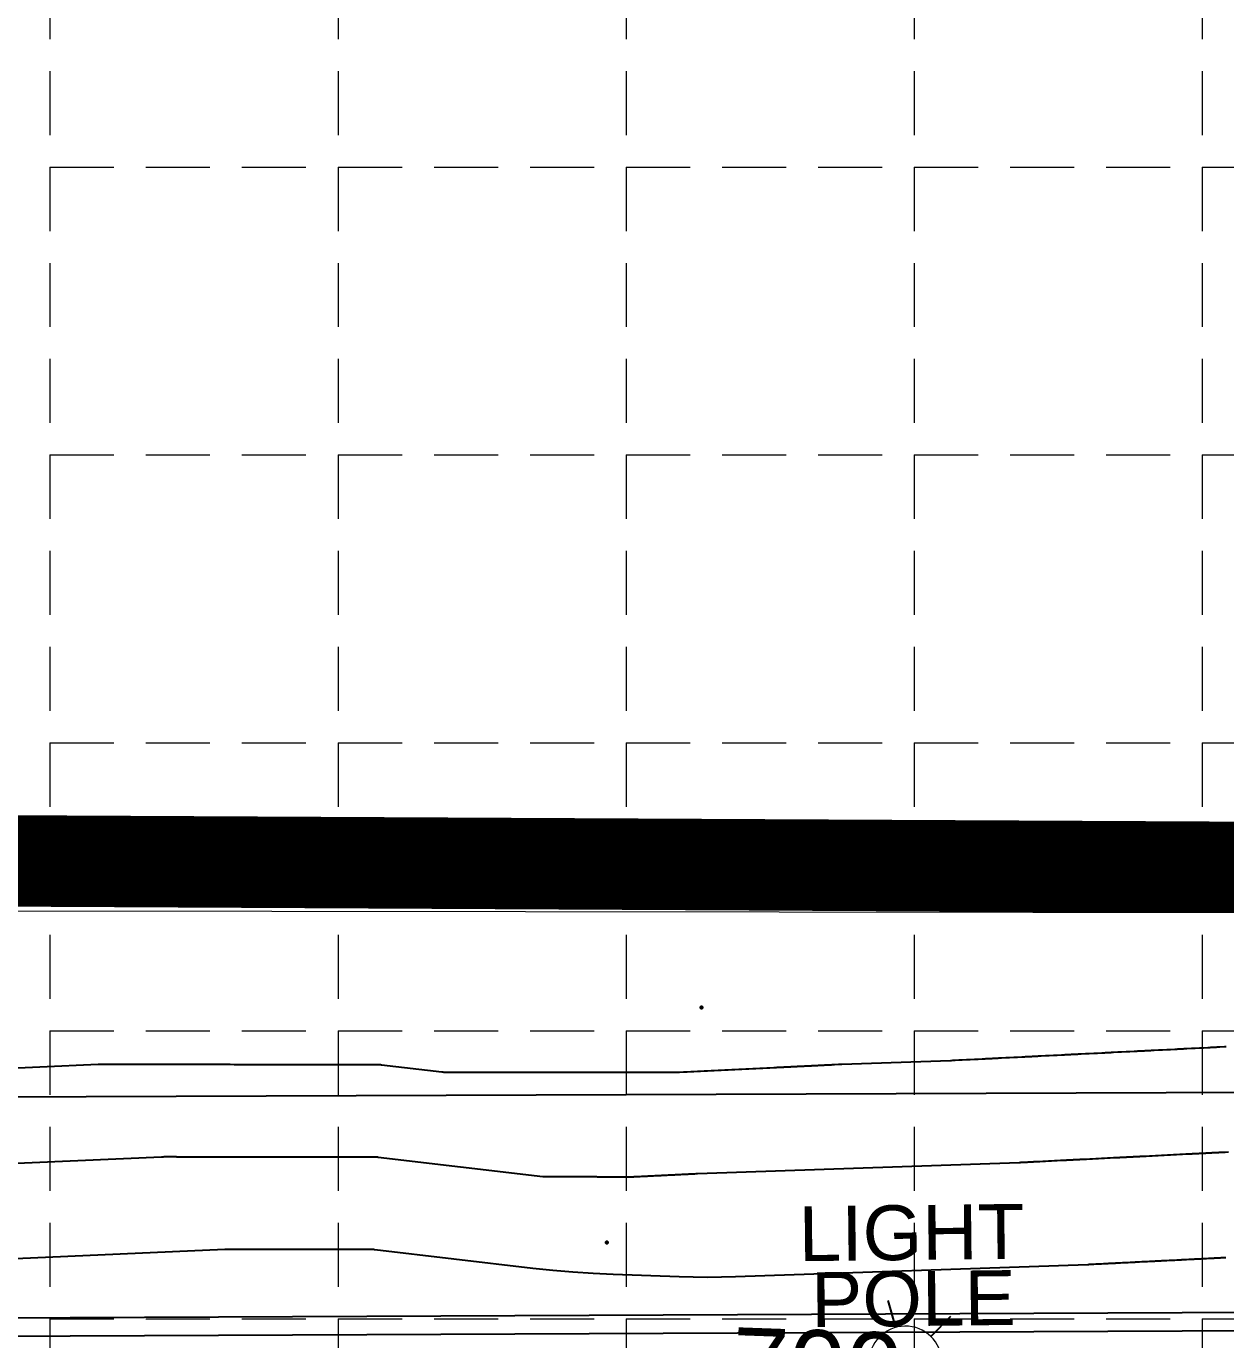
# Model space of a CAD drawing. Header units: feet. Extents: x 2331696 to 2332706, y 6924295 to 6924927.
# Drawn here: x 2332435.9 to 2332501.5, y 6924783 to 6924854.9 of the extents above; entities that cross this region are included whole.
import ezdxf
from ezdxf.enums import TextEntityAlignment as Align

# ---------------------------------------------------------------- set-up
doc = ezdxf.new("R2010")
doc.units = ezdxf.units.FT
doc.header["$MEASUREMENT"] = 0
doc.linetypes.add('DASHED', pattern=[0.75, 0.5, -0.25])
doc.linetypes.add('HIDDEN', pattern=[0.375, 0.25, -0.125])
for name, color, linetype in [('BNDY', 7, 'Continuous'), ('EC', 35, 'Continuous'), ('EX-LIGHT-POLE', 11, 'Continuous'), ('EX-LIGHT-RELOC-FRZ', 51, 'Continuous'), ('EX-SPOT-ELEV', 7, 'Continuous'), ('EX-SS', 90, 'Continuous'), ('EX-WL', 140, 'Continuous'), ('GRID', 254, 'HIDDEN'), ('Level 58', 7, 'Continuous'), ('TXT-FRZ', 4, 'Continuous')]:
    doc.layers.add(name, color=color, linetype=linetype)
doc.styles.get("Standard").update_dxf_attribs({"font": 'ARIAL.TTF'})

# ---------------------------------------------------------------- blocks, each defined once
blk = doc.blocks.new('SURFPT_657')
at = {"layer": 'Level 58', "color": 51, "linetype": 'Continuous', "lineweight": 53}
blk.add_point((0, 0), dxfattribs=at)
blk = doc.blocks.new('SURFPT_674')
at = {"layer": 'Level 58', "color": 51, "linetype": 'Continuous', "lineweight": 53}
blk.add_point((0, 0), dxfattribs=at)

msp = doc.modelspace()

# ---------------------------------------------------------------- linework, layer by layer
at = {"layer": 'BNDY', "linetype": 'Continuous', "lineweight": 0}
msp.add_lwpolyline([(2332685.186, 6924806.119), (2332407.681, 6924806.487), (2332041.18, 6924807.948)], dxfattribs=at)
at = {"layer": 'EC', "flags": 128}
for points, elevation in [([(2332433.44, 6924797.793), (2332439.84, 6924798.077), (2332439.906, 6924798.079), (2332439.971, 6924798.081), (2332440.036, 6924798.082), (2332440.102, 6924798.082), (2332440.315, 6924798.082), (2332440.361, 6924798.082), (2332440.407, 6924798.082), (2332440.453, 6924798.082), (2332440.499, 6924798.082), (2332440.74, 6924798.081), (2332440.791, 6924798.081), (2332440.843, 6924798.081), (2332440.895, 6924798.081), (2332440.946, 6924798.081), (2332441.179, 6924798.081), (2332441.229, 6924798.081), (2332441.279, 6924798.081), (2332441.329, 6924798.081), (2332441.379, 6924798.081), (2332441.614, 6924798.08), (2332441.664, 6924798.08), (2332441.715, 6924798.08), (2332441.765, 6924798.08), (2332441.816, 6924798.08), (2332442.05, 6924798.08), (2332442.101, 6924798.08), (2332442.151, 6924798.08), (2332442.201, 6924798.08), (2332442.251, 6924798.08), (2332442.486, 6924798.08), (2332442.536, 6924798.079), (2332442.587, 6924798.079), (2332442.637, 6924798.079), (2332442.687, 6924798.079), (2332442.922, 6924798.079), (2332442.972, 6924798.079), (2332443.023, 6924798.079), (2332443.073, 6924798.079), (2332443.123, 6924798.079), (2332443.358, 6924798.079), (2332443.408, 6924798.079), (2332443.459, 6924798.078), (2332443.509, 6924798.078), (2332443.559, 6924798.078), (2332443.794, 6924798.078), (2332443.844, 6924798.078), (2332443.895, 6924798.078), (2332443.945, 6924798.078), (2332443.995, 6924798.078), (2332444.23, 6924798.078), (2332444.28, 6924798.078), (2332444.331, 6924798.077), (2332444.381, 6924798.077), (2332444.431, 6924798.077), (2332444.666, 6924798.077), (2332444.716, 6924798.077), (2332444.767, 6924798.077), (2332444.817, 6924798.077), (2332444.867, 6924798.077), (2332445.102, 6924798.077), (2332445.152, 6924798.077), (2332445.203, 6924798.077), (2332445.253, 6924798.076), (2332445.303, 6924798.076), (2332445.538, 6924798.076), (2332445.588, 6924798.076), (2332445.639, 6924798.076), (2332445.689, 6924798.076), (2332445.739, 6924798.076), (2332445.974, 6924798.076), (2332446.024, 6924798.076), (2332446.075, 6924798.076), (2332446.125, 6924798.076), (2332446.175, 6924798.075), (2332446.41, 6924798.075), (2332446.46, 6924798.075), (2332446.511, 6924798.075), (2332446.561, 6924798.075), (2332446.611, 6924798.075), (2332446.846, 6924798.075), (2332446.896, 6924798.075), (2332446.947, 6924798.075), (2332446.997, 6924798.075), (2332447.047, 6924798.075), (2332447.282, 6924798.074), (2332447.332, 6924798.074), (2332447.383, 6924798.074), (2332447.433, 6924798.074), (2332447.483, 6924798.074), (2332447.718, 6924798.074), (2332447.768, 6924798.074), (2332447.819, 6924798.074), (2332447.869, 6924798.074), (2332447.919, 6924798.074), (2332448.154, 6924798.073), (2332448.204, 6924798.073), (2332448.255, 6924798.073), (2332448.305, 6924798.073), (2332448.355, 6924798.073), (2332448.59, 6924798.073), (2332448.64, 6924798.073), (2332448.691, 6924798.073), (2332448.741, 6924798.073), (2332448.791, 6924798.073), (2332449.026, 6924798.072), (2332449.076, 6924798.072), (2332449.127, 6924798.072), (2332449.177, 6924798.072), (2332449.227, 6924798.072), (2332449.462, 6924798.072), (2332449.512, 6924798.072), (2332449.563, 6924798.072), (2332449.613, 6924798.072), (2332449.663, 6924798.072), (2332449.898, 6924798.071), (2332449.948, 6924798.071), (2332449.999, 6924798.071), (2332450.049, 6924798.071), (2332450.099, 6924798.071), (2332450.334, 6924798.071), (2332450.384, 6924798.071), (2332450.435, 6924798.071), (2332450.485, 6924798.071), (2332450.535, 6924798.071), (2332450.77, 6924798.07), (2332450.821, 6924798.07), (2332450.871, 6924798.07), (2332450.921, 6924798.07), (2332450.971, 6924798.07), (2332451.206, 6924798.07), (2332451.257, 6924798.07), (2332451.307, 6924798.07), (2332451.357, 6924798.07), (2332451.407, 6924798.07), (2332451.642, 6924798.069), (2332451.693, 6924798.069), (2332451.743, 6924798.069), (2332451.793, 6924798.069), (2332451.844, 6924798.069), (2332452.078, 6924798.069), (2332452.129, 6924798.069), (2332452.179, 6924798.069), (2332452.229, 6924798.069), (2332452.28, 6924798.069), (2332452.514, 6924798.069), (2332452.565, 6924798.068), (2332452.615, 6924798.068), (2332452.665, 6924798.068), (2332452.716, 6924798.068), (2332452.95, 6924798.068), (2332453.001, 6924798.068), (2332453.051, 6924798.068), (2332453.101, 6924798.068), (2332453.152, 6924798.068), (2332453.386, 6924798.068), (2332453.437, 6924798.067), (2332453.487, 6924798.067), (2332453.537, 6924798.067), (2332453.588, 6924798.067), (2332453.823, 6924798.067), (2332453.873, 6924798.067), (2332453.923, 6924798.067), (2332453.974, 6924798.067), (2332454.024, 6924798.067), (2332454.259, 6924798.067), (2332454.309, 6924798.067), (2332454.359, 6924798.066), (2332454.41, 6924798.066), (2332454.46, 6924798.066), (2332454.695, 6924798.066), (2332454.745, 6924798.066), (2332454.795, 6924798.066), (2332454.846, 6924798.066), (2332454.896, 6924798.066), (2332455.131, 6924798.066), (2332455.181, 6924798.065), (2332455.231, 6924798.063), (2332455.281, 6924798.059), (2332455.331, 6924798.054), (2332458.63, 6924797.664), (2332458.684, 6924797.658), (2332458.738, 6924797.654), (2332458.793, 6924797.652), (2332458.847, 6924797.651), (2332459.024, 6924797.651), (2332459.062, 6924797.651), (2332459.1, 6924797.651), (2332459.138, 6924797.651), (2332459.176, 6924797.651), (2332459.376, 6924797.651), (2332459.419, 6924797.651), (2332459.461, 6924797.651), (2332459.504, 6924797.65), (2332459.547, 6924797.65), (2332459.74, 6924797.65), (2332459.782, 6924797.65), (2332459.823, 6924797.65), (2332459.864, 6924797.65), (2332459.906, 6924797.65), (2332460.101, 6924797.65), (2332460.143, 6924797.65), (2332460.185, 6924797.65), (2332460.226, 6924797.65), (2332460.268, 6924797.65), (2332460.463, 6924797.649), (2332460.505, 6924797.649), (2332460.546, 6924797.649), (2332460.588, 6924797.649), (2332460.63, 6924797.649), (2332460.824, 6924797.649), (2332460.866, 6924797.649), (2332460.908, 6924797.649), (2332460.95, 6924797.649), (2332460.991, 6924797.649), (2332461.186, 6924797.649), (2332461.228, 6924797.649), (2332461.27, 6924797.649), (2332461.311, 6924797.649), (2332461.353, 6924797.648), (2332461.548, 6924797.648), (2332461.589, 6924797.648), (2332461.631, 6924797.648), (2332461.673, 6924797.648), (2332461.715, 6924797.648), (2332461.909, 6924797.648), (2332461.951, 6924797.648), (2332461.993, 6924797.648), (2332462.035, 6924797.648), (2332462.076, 6924797.648), (2332462.271, 6924797.647), (2332462.313, 6924797.647), (2332462.355, 6924797.647), (2332462.396, 6924797.647), (2332462.438, 6924797.647), (2332462.633, 6924797.647), (2332462.674, 6924797.647), (2332462.716, 6924797.647), (2332462.758, 6924797.647), (2332462.8, 6924797.647), (2332462.994, 6924797.647), (2332463.036, 6924797.647), (2332463.078, 6924797.647), (2332463.12, 6924797.647), (2332463.161, 6924797.647), (2332463.356, 6924797.646), (2332463.398, 6924797.646), (2332463.44, 6924797.646), (2332463.481, 6924797.646), (2332463.523, 6924797.646), (2332463.718, 6924797.646), (2332463.76, 6924797.646), (2332463.801, 6924797.646), (2332463.843, 6924797.646), (2332463.885, 6924797.646), (2332464.079, 6924797.646), (2332464.121, 6924797.646), (2332464.163, 6924797.645), (2332464.205, 6924797.645), (2332464.246, 6924797.645), (2332464.441, 6924797.645), (2332464.483, 6924797.645), (2332464.525, 6924797.645), (2332464.566, 6924797.645), (2332464.608, 6924797.645), (2332464.803, 6924797.645), (2332464.845, 6924797.645), (2332464.886, 6924797.645), (2332464.928, 6924797.645), (2332464.97, 6924797.645), (2332465.165, 6924797.644), (2332465.206, 6924797.644), (2332465.248, 6924797.644), (2332465.29, 6924797.644), (2332465.332, 6924797.644), (2332465.526, 6924797.644), (2332465.568, 6924797.644), (2332465.61, 6924797.644), (2332465.652, 6924797.644), (2332465.693, 6924797.644), (2332465.888, 6924797.644), (2332465.93, 6924797.644), (2332465.972, 6924797.644), (2332466.013, 6924797.643), (2332466.055, 6924797.643), (2332466.25, 6924797.643), (2332466.292, 6924797.643), (2332466.333, 6924797.643), (2332466.375, 6924797.643), (2332466.417, 6924797.643), (2332466.612, 6924797.643), (2332466.653, 6924797.643), (2332466.695, 6924797.643), (2332466.737, 6924797.643), (2332466.778, 6924797.643), (2332466.973, 6924797.642), (2332467.015, 6924797.642), (2332467.057, 6924797.642), (2332467.099, 6924797.642), (2332467.14, 6924797.642), (2332467.335, 6924797.642), (2332467.377, 6924797.642), (2332467.419, 6924797.642), (2332467.46, 6924797.642), (2332467.502, 6924797.642), (2332467.697, 6924797.642), (2332467.739, 6924797.642), (2332467.78, 6924797.642), (2332467.822, 6924797.642), (2332467.864, 6924797.642), (2332468.059, 6924797.641), (2332468.1, 6924797.641), (2332468.142, 6924797.641), (2332468.184, 6924797.641), (2332468.226, 6924797.641), (2332468.42, 6924797.641), (2332468.462, 6924797.641), (2332468.504, 6924797.641), (2332468.546, 6924797.641), (2332468.587, 6924797.641), (2332468.782, 6924797.641), (2332468.824, 6924797.64), (2332468.866, 6924797.64), (2332468.907, 6924797.64), (2332468.949, 6924797.64), (2332469.144, 6924797.64), (2332469.186, 6924797.64), (2332469.227, 6924797.64), (2332469.269, 6924797.64), (2332469.311, 6924797.64), (2332469.506, 6924797.64), (2332469.547, 6924797.64), (2332469.589, 6924797.64), (2332469.631, 6924797.64), (2332469.673, 6924797.64), (2332469.868, 6924797.639), (2332469.909, 6924797.639), (2332469.951, 6924797.639), (2332469.993, 6924797.639), (2332470.035, 6924797.639), (2332470.229, 6924797.639), (2332470.271, 6924797.639), (2332470.313, 6924797.639), (2332470.355, 6924797.639), (2332470.396, 6924797.639), (2332470.591, 6924797.639), (2332470.633, 6924797.639), (2332470.675, 6924797.639), (2332470.716, 6924797.638), (2332470.758, 6924797.638), (2332470.953, 6924797.638), (2332470.995, 6924797.638), (2332471.036, 6924797.638), (2332471.078, 6924797.638), (2332471.12, 6924797.638), (2332471.344, 6924797.638), (2332471.371, 6924797.638), (2332471.398, 6924797.638), (2332471.426, 6924797.639), (2332471.453, 6924797.64), (2332471.542, 6924797.645), (2332471.561, 6924797.646), (2332471.58, 6924797.647), (2332471.599, 6924797.648), (2332471.618, 6924797.649), (2332471.85, 6924797.66), (2332471.899, 6924797.662), (2332471.949, 6924797.665), (2332471.999, 6924797.667), (2332472.048, 6924797.67), (2332472.238, 6924797.679), (2332472.279, 6924797.681), (2332472.32, 6924797.683), (2332472.36, 6924797.685), (2332472.401, 6924797.687), (2332472.605, 6924797.697), (2332472.648, 6924797.699), (2332472.692, 6924797.701), (2332472.735, 6924797.703), (2332472.779, 6924797.706), (2332472.979, 6924797.715), (2332473.022, 6924797.718), (2332473.065, 6924797.72), (2332473.108, 6924797.722), (2332473.151, 6924797.724), (2332473.353, 6924797.734), (2332473.396, 6924797.736), (2332473.439, 6924797.738), (2332473.483, 6924797.74), (2332473.526, 6924797.742), (2332473.729, 6924797.752), (2332473.772, 6924797.754), (2332473.815, 6924797.756), (2332473.859, 6924797.759), (2332473.902, 6924797.761), (2332474.105, 6924797.771), (2332474.149, 6924797.773), (2332474.192, 6924797.775), (2332474.236, 6924797.777), (2332474.28, 6924797.779), (2332474.483, 6924797.789), (2332474.527, 6924797.791), (2332474.571, 6924797.794), (2332474.615, 6924797.796), (2332474.658, 6924797.798), (2332474.863, 6924797.808), (2332474.907, 6924797.81), (2332474.951, 6924797.812), (2332474.994, 6924797.814), (2332475.038, 6924797.817), (2332475.244, 6924797.827), (2332475.288, 6924797.829), (2332475.332, 6924797.831), (2332475.376, 6924797.833), (2332475.42, 6924797.835), (2332475.626, 6924797.845), (2332475.67, 6924797.848), (2332475.714, 6924797.85), (2332475.758, 6924797.852), (2332475.802, 6924797.854), (2332476.009, 6924797.864), (2332476.053, 6924797.866), (2332476.098, 6924797.869), (2332476.142, 6924797.871), (2332476.186, 6924797.873), (2332476.394, 6924797.883), (2332476.438, 6924797.885), (2332476.483, 6924797.888), (2332476.527, 6924797.89), (2332476.572, 6924797.892), (2332476.78, 6924797.902), (2332476.825, 6924797.904), (2332476.869, 6924797.907), (2332476.914, 6924797.909), (2332476.958, 6924797.911), (2332477.167, 6924797.921), (2332477.212, 6924797.923), (2332477.257, 6924797.926), (2332477.302, 6924797.928), (2332477.347, 6924797.93), (2332477.556, 6924797.94), (2332477.601, 6924797.942), (2332477.646, 6924797.945), (2332477.691, 6924797.947), (2332477.736, 6924797.949), (2332477.946, 6924797.959), (2332477.991, 6924797.962), (2332478.037, 6924797.964), (2332478.082, 6924797.966), (2332478.127, 6924797.968), (2332478.338, 6924797.979), (2332478.383, 6924797.981), (2332478.428, 6924797.983), (2332478.474, 6924797.985), (2332478.519, 6924797.988), (2332478.731, 6924797.998), (2332478.776, 6924798), (2332478.822, 6924798.002), (2332478.867, 6924798.005), (2332478.912, 6924798.007), (2332479.125, 6924798.017), (2332479.171, 6924798.02), (2332479.216, 6924798.022), (2332479.262, 6924798.024), (2332479.307, 6924798.026), (2332479.521, 6924798.037), (2332479.567, 6924798.039), (2332479.612, 6924798.041), (2332479.658, 6924798.044), (2332479.704, 6924798.046), (2332479.918, 6924798.056), (2332479.964, 6924798.059), (2332480.01, 6924798.061), (2332480.056, 6924798.063), (2332480.102, 6924798.065), (2332480.316, 6924798.076), (2332480.363, 6924798.078), (2332480.409, 6924798.08), (2332480.455, 6924798.082), (2332480.501, 6924798.084), (2332486.435, 6924798.29), (2332486.499, 6924798.292), (2332486.563, 6924798.295), (2332486.627, 6924798.298), (2332486.691, 6924798.301), (2332486.901, 6924798.312), (2332486.946, 6924798.314), (2332486.991, 6924798.316), (2332487.035, 6924798.318), (2332487.08, 6924798.321), (2332487.317, 6924798.333), (2332487.368, 6924798.335), (2332487.419, 6924798.338), (2332487.469, 6924798.34), (2332487.52, 6924798.343), (2332487.749, 6924798.354), (2332487.798, 6924798.357), (2332487.848, 6924798.359), (2332487.897, 6924798.362), (2332487.946, 6924798.364), (2332488.178, 6924798.376), (2332488.227, 6924798.378), (2332488.277, 6924798.381), (2332488.327, 6924798.384), (2332488.377, 6924798.386), (2332488.608, 6924798.398), (2332488.658, 6924798.4), (2332488.707, 6924798.403), (2332488.757, 6924798.405), (2332488.807, 6924798.408), (2332489.039, 6924798.419), (2332489.089, 6924798.422), (2332489.139, 6924798.424), (2332489.188, 6924798.427), (2332489.238, 6924798.429), (2332489.471, 6924798.441), (2332489.521, 6924798.444), (2332489.57, 6924798.446), (2332489.62, 6924798.449), (2332489.67, 6924798.451), (2332489.903, 6924798.463), (2332489.953, 6924798.466), (2332490.003, 6924798.468), (2332490.053, 6924798.471), (2332490.103, 6924798.473), (2332490.336, 6924798.485), (2332490.386, 6924798.487), (2332490.436, 6924798.49), (2332490.486, 6924798.492), (2332490.536, 6924798.495), (2332490.77, 6924798.507), (2332490.82, 6924798.509), (2332490.871, 6924798.512), (2332490.921, 6924798.514), (2332490.971, 6924798.517), (2332491.205, 6924798.529), (2332491.255, 6924798.531), (2332491.305, 6924798.534), (2332491.356, 6924798.536), (2332491.406, 6924798.539), (2332491.641, 6924798.551), (2332491.691, 6924798.553), (2332491.741, 6924798.556), (2332491.791, 6924798.558), (2332491.842, 6924798.561), (2332492.077, 6924798.573), (2332492.127, 6924798.575), (2332492.178, 6924798.578), (2332492.228, 6924798.58), (2332492.278, 6924798.583), (2332492.514, 6924798.595), (2332492.564, 6924798.597), (2332492.615, 6924798.6), (2332492.665, 6924798.602), (2332492.716, 6924798.605), (2332492.952, 6924798.617), (2332493.002, 6924798.619), (2332493.053, 6924798.622), (2332493.103, 6924798.624), (2332493.154, 6924798.627), (2332493.39, 6924798.639), (2332493.441, 6924798.641), (2332493.492, 6924798.644), (2332493.542, 6924798.647), (2332493.593, 6924798.649), (2332493.83, 6924798.661), (2332493.88, 6924798.664), (2332493.931, 6924798.666), (2332493.982, 6924798.669), (2332494.033, 6924798.671), (2332494.27, 6924798.683), (2332494.321, 6924798.686), (2332494.371, 6924798.688), (2332494.422, 6924798.691), (2332494.473, 6924798.694), (2332494.711, 6924798.706), (2332494.762, 6924798.708), (2332494.812, 6924798.711), (2332494.863, 6924798.713), (2332494.914, 6924798.716), (2332495.152, 6924798.728), (2332495.203, 6924798.73), (2332495.254, 6924798.733), (2332495.305, 6924798.736), (2332495.356, 6924798.738), (2332495.595, 6924798.75), (2332495.646, 6924798.753), (2332495.697, 6924798.755), (2332495.748, 6924798.758), (2332495.799, 6924798.76), (2332496.038, 6924798.772), (2332496.089, 6924798.775), (2332496.14, 6924798.778), (2332496.192, 6924798.78), (2332496.243, 6924798.783), (2332496.482, 6924798.795), (2332496.533, 6924798.797), (2332496.585, 6924798.8), (2332496.636, 6924798.803), (2332496.687, 6924798.805), (2332496.927, 6924798.817), (2332496.978, 6924798.82), (2332497.03, 6924798.822), (2332497.081, 6924798.825), (2332497.132, 6924798.828), (2332497.373, 6924798.84), (2332497.424, 6924798.842), (2332497.476, 6924798.845), (2332497.527, 6924798.848), (2332497.578, 6924798.85), (2332497.819, 6924798.862), (2332497.871, 6924798.865), (2332497.922, 6924798.868), (2332497.974, 6924798.87), (2332498.025, 6924798.873), (2332498.266, 6924798.885), (2332498.318, 6924798.887), (2332498.37, 6924798.89), (2332498.421, 6924798.893), (2332498.473, 6924798.895), (2332498.714, 6924798.907), (2332498.766, 6924798.91), (2332498.818, 6924798.913), (2332498.869, 6924798.915), (2332498.921, 6924798.918), (2332499.163, 6924798.93), (2332499.215, 6924798.933), (2332499.267, 6924798.935), (2332499.319, 6924798.938), (2332499.37, 6924798.941), (2332499.613, 6924798.953), (2332499.665, 6924798.955), (2332499.717, 6924798.958), (2332499.769, 6924798.961), (2332499.82, 6924798.963), (2332500.063, 6924798.976), (2332500.115, 6924798.978), (2332500.167, 6924798.981), (2332500.219, 6924798.983), (2332500.271, 6924798.986), (2332500.514, 6924798.998), (2332500.567, 6924799.001), (2332500.619, 6924799.004), (2332500.671, 6924799.006), (2332500.723, 6924799.009), (2332500.966, 6924799.021), (2332501.019, 6924799.024), (2332501.071, 6924799.026), (2332501.123, 6924799.029), (2332501.175, 6924799.032), (2332501.419, 6924799.044), (2332501.472, 6924799.047), (2332501.524, 6924799.049)], 703), ([(2332426.216, 6924792.265), (2332443.298, 6924793.021), (2332443.348, 6924793.023), (2332443.398, 6924793.024), (2332443.448, 6924793.025), (2332443.498, 6924793.025), (2332443.661, 6924793.025), (2332443.696, 6924793.025), (2332443.731, 6924793.025), (2332443.766, 6924793.025), (2332443.801, 6924793.025), (2332443.985, 6924793.025), (2332444.025, 6924793.025), (2332444.064, 6924793.025), (2332444.104, 6924793.025), (2332444.143, 6924793.024), (2332444.321, 6924793.024), (2332444.36, 6924793.024), (2332444.398, 6924793.024), (2332444.436, 6924793.024), (2332444.474, 6924793.024), (2332444.654, 6924793.024), (2332444.693, 6924793.024), (2332444.731, 6924793.024), (2332444.77, 6924793.024), (2332444.808, 6924793.024), (2332444.988, 6924793.024), (2332445.026, 6924793.024), (2332445.065, 6924793.023), (2332445.103, 6924793.023), (2332445.142, 6924793.023), (2332445.321, 6924793.023), (2332445.36, 6924793.023), (2332445.398, 6924793.023), (2332445.437, 6924793.023), (2332445.475, 6924793.023), (2332445.655, 6924793.023), (2332445.693, 6924793.023), (2332445.731, 6924793.023), (2332445.77, 6924793.023), (2332445.808, 6924793.023), (2332445.988, 6924793.022), (2332446.026, 6924793.022), (2332446.065, 6924793.022), (2332446.103, 6924793.022), (2332446.142, 6924793.022), (2332446.321, 6924793.022), (2332446.36, 6924793.022), (2332446.398, 6924793.022), (2332446.437, 6924793.022), (2332446.475, 6924793.022), (2332446.655, 6924793.022), (2332446.693, 6924793.022), (2332446.732, 6924793.022), (2332446.77, 6924793.022), (2332446.809, 6924793.022), (2332446.988, 6924793.021), (2332447.027, 6924793.021), (2332447.065, 6924793.021), (2332447.104, 6924793.021), (2332447.142, 6924793.021), (2332447.322, 6924793.021), (2332447.36, 6924793.021), (2332447.399, 6924793.021), (2332447.437, 6924793.021), (2332447.476, 6924793.021), (2332447.655, 6924793.021), (2332447.694, 6924793.021), (2332447.732, 6924793.021), (2332447.771, 6924793.021), (2332447.809, 6924793.02), (2332447.989, 6924793.02), (2332448.027, 6924793.02), (2332448.066, 6924793.02), (2332448.104, 6924793.02), (2332448.142, 6924793.02), (2332448.322, 6924793.02), (2332448.36, 6924793.02), (2332448.399, 6924793.02), (2332448.437, 6924793.02), (2332448.476, 6924793.02), (2332448.655, 6924793.02), (2332448.694, 6924793.02), (2332448.732, 6924793.019), (2332448.771, 6924793.019), (2332448.809, 6924793.019), (2332448.989, 6924793.019), (2332449.027, 6924793.019), (2332449.066, 6924793.019), (2332449.104, 6924793.019), (2332449.143, 6924793.019), (2332449.322, 6924793.019), (2332449.361, 6924793.019), (2332449.399, 6924793.019), (2332449.438, 6924793.019), (2332449.476, 6924793.019), (2332449.656, 6924793.018), (2332449.694, 6924793.018), (2332449.733, 6924793.018), (2332449.771, 6924793.018), (2332449.81, 6924793.018), (2332449.989, 6924793.018), (2332450.028, 6924793.018), (2332450.066, 6924793.018), (2332450.105, 6924793.018), (2332450.143, 6924793.018), (2332450.323, 6924793.018), (2332450.361, 6924793.018), (2332450.4, 6924793.018), (2332450.438, 6924793.018), (2332450.477, 6924793.018), (2332450.656, 6924793.017), (2332450.695, 6924793.017), (2332450.733, 6924793.017), (2332450.772, 6924793.017), (2332450.81, 6924793.017), (2332450.99, 6924793.017), (2332451.028, 6924793.017), (2332451.067, 6924793.017), (2332451.105, 6924793.017), (2332451.144, 6924793.017), (2332451.323, 6924793.017), (2332451.362, 6924793.017), (2332451.4, 6924793.017), (2332451.439, 6924793.016), (2332451.477, 6924793.016), (2332451.657, 6924793.016), (2332451.695, 6924793.016), (2332451.734, 6924793.016), (2332451.772, 6924793.016), (2332451.811, 6924793.016), (2332451.99, 6924793.016), (2332452.029, 6924793.016), (2332452.067, 6924793.016), (2332452.106, 6924793.016), (2332452.144, 6924793.016), (2332452.324, 6924793.016), (2332452.362, 6924793.015), (2332452.401, 6924793.015), (2332452.439, 6924793.015), (2332452.478, 6924793.015), (2332452.657, 6924793.015), (2332452.696, 6924793.015), (2332452.734, 6924793.015), (2332452.773, 6924793.015), (2332452.811, 6924793.015), (2332452.991, 6924793.015), (2332453.029, 6924793.015), (2332453.068, 6924793.015), (2332453.106, 6924793.015), (2332453.144, 6924793.015), (2332453.324, 6924793.014), (2332453.363, 6924793.014), (2332453.401, 6924793.014), (2332453.439, 6924793.014), (2332453.478, 6924793.014), (2332453.658, 6924793.014), (2332453.696, 6924793.014), (2332453.735, 6924793.014), (2332453.773, 6924793.014), (2332453.811, 6924793.014), (2332453.991, 6924793.014), (2332454.03, 6924793.014), (2332454.068, 6924793.014), (2332454.106, 6924793.014), (2332454.145, 6924793.014), (2332454.325, 6924793.013), (2332454.363, 6924793.013), (2332454.402, 6924793.013), (2332454.44, 6924793.013), (2332454.478, 6924793.013), (2332454.658, 6924793.013), (2332454.697, 6924793.013), (2332454.735, 6924793.013), (2332454.773, 6924793.013), (2332454.812, 6924793.013), (2332454.992, 6924793.013), (2332455.03, 6924793.012), (2332455.068, 6924793.01), (2332455.107, 6924793.007), (2332455.145, 6924793.003), (2332464.16, 6924791.939), (2332464.181, 6924791.936), (2332464.202, 6924791.935), (2332464.223, 6924791.934), (2332464.244, 6924791.934), (2332464.312, 6924791.933), (2332464.327, 6924791.933), (2332464.342, 6924791.933), (2332464.356, 6924791.933), (2332464.371, 6924791.933), (2332464.448, 6924791.933), (2332464.465, 6924791.933), (2332464.481, 6924791.933), (2332464.498, 6924791.933), (2332464.515, 6924791.933), (2332464.589, 6924791.933), (2332464.605, 6924791.933), (2332464.621, 6924791.933), (2332464.637, 6924791.933), (2332464.653, 6924791.933), (2332464.729, 6924791.933), (2332464.745, 6924791.933), (2332464.761, 6924791.933), (2332464.777, 6924791.933), (2332464.793, 6924791.933), (2332464.868, 6924791.933), (2332464.885, 6924791.933), (2332464.901, 6924791.933), (2332464.917, 6924791.933), (2332464.933, 6924791.933), (2332465.008, 6924791.933), (2332465.024, 6924791.933), (2332465.04, 6924791.933), (2332465.057, 6924791.933), (2332465.073, 6924791.933), (2332465.148, 6924791.933), (2332465.164, 6924791.933), (2332465.18, 6924791.933), (2332465.196, 6924791.933), (2332465.212, 6924791.933), (2332465.288, 6924791.932), (2332465.304, 6924791.932), (2332465.32, 6924791.932), (2332465.336, 6924791.932), (2332465.352, 6924791.932), (2332465.427, 6924791.932), (2332465.443, 6924791.932), (2332465.46, 6924791.932), (2332465.476, 6924791.932), (2332465.492, 6924791.932), (2332465.567, 6924791.932), (2332465.583, 6924791.932), (2332465.599, 6924791.932), (2332465.615, 6924791.932), (2332465.632, 6924791.932), (2332465.707, 6924791.932), (2332465.723, 6924791.932), (2332465.739, 6924791.932), (2332465.755, 6924791.932), (2332465.771, 6924791.932), (2332465.847, 6924791.932), (2332465.863, 6924791.932), (2332465.879, 6924791.932), (2332465.895, 6924791.932), (2332465.911, 6924791.932), (2332465.986, 6924791.932), (2332466.002, 6924791.932), (2332466.019, 6924791.932), (2332466.035, 6924791.932), (2332466.051, 6924791.932), (2332466.126, 6924791.932), (2332466.142, 6924791.932), (2332466.158, 6924791.932), (2332466.174, 6924791.932), (2332466.191, 6924791.931), (2332466.266, 6924791.931), (2332466.282, 6924791.931), (2332466.298, 6924791.931), (2332466.314, 6924791.931), (2332466.33, 6924791.931), (2332466.406, 6924791.931), (2332466.422, 6924791.931), (2332466.438, 6924791.931), (2332466.454, 6924791.931), (2332466.47, 6924791.931), (2332466.545, 6924791.931), (2332466.561, 6924791.931), (2332466.578, 6924791.931), (2332466.594, 6924791.931), (2332466.61, 6924791.931), (2332466.685, 6924791.931), (2332466.701, 6924791.931), (2332466.717, 6924791.931), (2332466.734, 6924791.931), (2332466.75, 6924791.931), (2332466.825, 6924791.931), (2332466.841, 6924791.931), (2332466.857, 6924791.931), (2332466.873, 6924791.931), (2332466.889, 6924791.931), (2332466.965, 6924791.931), (2332466.981, 6924791.931), (2332466.997, 6924791.931), (2332467.013, 6924791.931), (2332467.029, 6924791.931), (2332467.104, 6924791.931), (2332467.121, 6924791.93), (2332467.137, 6924791.93), (2332467.153, 6924791.93), (2332467.169, 6924791.93), (2332467.244, 6924791.93), (2332467.26, 6924791.93), (2332467.276, 6924791.93), (2332467.293, 6924791.93), (2332467.309, 6924791.93), (2332467.384, 6924791.93), (2332467.4, 6924791.93), (2332467.416, 6924791.93), (2332467.432, 6924791.93), (2332467.448, 6924791.93), (2332467.524, 6924791.93), (2332467.54, 6924791.93), (2332467.556, 6924791.93), (2332467.572, 6924791.93), (2332467.588, 6924791.93), (2332467.664, 6924791.93), (2332467.68, 6924791.93), (2332467.696, 6924791.93), (2332467.712, 6924791.93), (2332467.728, 6924791.93), (2332467.803, 6924791.93), (2332467.819, 6924791.93), (2332467.836, 6924791.93), (2332467.852, 6924791.93), (2332467.868, 6924791.93), (2332467.943, 6924791.93), (2332467.959, 6924791.93), (2332467.975, 6924791.93), (2332467.992, 6924791.93), (2332468.008, 6924791.93), (2332468.083, 6924791.929), (2332468.099, 6924791.929), (2332468.115, 6924791.929), (2332468.131, 6924791.929), (2332468.147, 6924791.929), (2332468.223, 6924791.929), (2332468.239, 6924791.929), (2332468.255, 6924791.929), (2332468.271, 6924791.929), (2332468.287, 6924791.929), (2332468.362, 6924791.929), (2332468.379, 6924791.929), (2332468.395, 6924791.929), (2332468.411, 6924791.929), (2332468.427, 6924791.929), (2332468.502, 6924791.929), (2332468.518, 6924791.929), (2332468.535, 6924791.929), (2332468.551, 6924791.929), (2332468.567, 6924791.929), (2332468.642, 6924791.929), (2332468.658, 6924791.929), (2332468.674, 6924791.929), (2332468.69, 6924791.929), (2332468.707, 6924791.929), (2332468.782, 6924791.929), (2332468.798, 6924791.929), (2332468.814, 6924791.929), (2332468.83, 6924791.929), (2332468.846, 6924791.929), (2332468.922, 6924791.929), (2332468.938, 6924791.929), (2332468.954, 6924791.929), (2332468.97, 6924791.929), (2332468.986, 6924791.928), (2332469.073, 6924791.928), (2332469.083, 6924791.928), (2332469.094, 6924791.929), (2332469.104, 6924791.929), (2332469.115, 6924791.929), (2332469.149, 6924791.931), (2332469.156, 6924791.931), (2332469.164, 6924791.932), (2332469.171, 6924791.932), (2332469.179, 6924791.933), (2332469.268, 6924791.937), (2332469.287, 6924791.938), (2332469.307, 6924791.939), (2332469.326, 6924791.94), (2332469.345, 6924791.941), (2332469.418, 6924791.944), (2332469.434, 6924791.945), (2332469.45, 6924791.946), (2332469.466, 6924791.947), (2332469.481, 6924791.947), (2332469.56, 6924791.951), (2332469.577, 6924791.952), (2332469.594, 6924791.953), (2332469.61, 6924791.954), (2332469.627, 6924791.955), (2332469.705, 6924791.958), (2332469.721, 6924791.959), (2332469.738, 6924791.96), (2332469.754, 6924791.961), (2332469.771, 6924791.962), (2332469.849, 6924791.965), (2332469.866, 6924791.966), (2332469.882, 6924791.967), (2332469.899, 6924791.968), (2332469.916, 6924791.969), (2332469.994, 6924791.973), (2332470.011, 6924791.973), (2332470.028, 6924791.974), (2332470.044, 6924791.975), (2332470.061, 6924791.976), (2332470.14, 6924791.98), (2332470.157, 6924791.981), (2332470.173, 6924791.981), (2332470.19, 6924791.982), (2332470.207, 6924791.983), (2332470.286, 6924791.987), (2332470.303, 6924791.988), (2332470.32, 6924791.989), (2332470.336, 6924791.989), (2332470.353, 6924791.99), (2332470.432, 6924791.994), (2332470.449, 6924791.995), (2332470.466, 6924791.996), (2332470.483, 6924791.997), (2332470.5, 6924791.997), (2332470.58, 6924792.001), (2332470.597, 6924792.002), (2332470.614, 6924792.003), (2332470.631, 6924792.004), (2332470.648, 6924792.005), (2332470.727, 6924792.009), (2332470.744, 6924792.009), (2332470.761, 6924792.01), (2332470.778, 6924792.011), (2332470.795, 6924792.012), (2332470.875, 6924792.016), (2332470.892, 6924792.017), (2332470.91, 6924792.018), (2332470.927, 6924792.018), (2332470.944, 6924792.019), (2332471.024, 6924792.023), (2332471.041, 6924792.024), (2332471.058, 6924792.025), (2332471.076, 6924792.026), (2332471.093, 6924792.027), (2332471.173, 6924792.031), (2332471.19, 6924792.031), (2332471.208, 6924792.032), (2332471.225, 6924792.033), (2332471.242, 6924792.034), (2332471.323, 6924792.038), (2332471.34, 6924792.039), (2332471.357, 6924792.04), (2332471.375, 6924792.04), (2332471.392, 6924792.041), (2332471.473, 6924792.045), (2332471.49, 6924792.046), (2332471.508, 6924792.047), (2332471.525, 6924792.048), (2332471.543, 6924792.049), (2332471.624, 6924792.053), (2332471.641, 6924792.054), (2332471.659, 6924792.054), (2332471.676, 6924792.055), (2332471.694, 6924792.056), (2332471.775, 6924792.06), (2332471.793, 6924792.061), (2332471.81, 6924792.062), (2332471.828, 6924792.063), (2332471.845, 6924792.064), (2332471.927, 6924792.068), (2332471.945, 6924792.068), (2332471.962, 6924792.069), (2332471.98, 6924792.07), (2332471.997, 6924792.071), (2332472.079, 6924792.075), (2332472.097, 6924792.076), (2332472.115, 6924792.077), (2332472.132, 6924792.078), (2332472.15, 6924792.079), (2332472.232, 6924792.083), (2332472.25, 6924792.083), (2332472.268, 6924792.084), (2332472.285, 6924792.085), (2332472.303, 6924792.086), (2332472.386, 6924792.09), (2332472.403, 6924792.091), (2332472.421, 6924792.092), (2332472.439, 6924792.093), (2332472.457, 6924792.094), (2332472.54, 6924792.098), (2332472.557, 6924792.099), (2332472.575, 6924792.099), (2332472.593, 6924792.1), (2332472.611, 6924792.101), (2332490.197, 6924792.713), (2332490.245, 6924792.714), (2332490.292, 6924792.716), (2332490.34, 6924792.718), (2332490.387, 6924792.721), (2332490.543, 6924792.728), (2332490.576, 6924792.73), (2332490.609, 6924792.732), (2332490.643, 6924792.733), (2332490.676, 6924792.735), (2332490.851, 6924792.744), (2332490.889, 6924792.746), (2332490.927, 6924792.748), (2332490.964, 6924792.75), (2332491.002, 6924792.752), (2332491.172, 6924792.76), (2332491.209, 6924792.762), (2332491.245, 6924792.764), (2332491.281, 6924792.766), (2332491.318, 6924792.768), (2332491.49, 6924792.776), (2332491.527, 6924792.778), (2332491.564, 6924792.78), (2332491.601, 6924792.782), (2332491.637, 6924792.784), (2332491.809, 6924792.792), (2332491.846, 6924792.794), (2332491.883, 6924792.796), (2332491.92, 6924792.798), (2332491.957, 6924792.8), (2332492.129, 6924792.808), (2332492.166, 6924792.81), (2332492.203, 6924792.812), (2332492.24, 6924792.814), (2332492.277, 6924792.816), (2332492.449, 6924792.825), (2332492.486, 6924792.826), (2332492.523, 6924792.828), (2332492.56, 6924792.83), (2332492.597, 6924792.832), (2332492.77, 6924792.841), (2332492.807, 6924792.843), (2332492.844, 6924792.845), (2332492.881, 6924792.846), (2332492.918, 6924792.848), (2332493.091, 6924792.857), (2332493.128, 6924792.859), (2332493.166, 6924792.861), (2332493.203, 6924792.863), (2332493.24, 6924792.865), (2332493.413, 6924792.873), (2332493.45, 6924792.875), (2332493.488, 6924792.877), (2332493.525, 6924792.879), (2332493.562, 6924792.881), (2332493.736, 6924792.89), (2332493.773, 6924792.891), (2332493.81, 6924792.893), (2332493.847, 6924792.895), (2332493.885, 6924792.897), (2332494.059, 6924792.906), (2332494.096, 6924792.908), (2332494.133, 6924792.91), (2332494.171, 6924792.911), (2332494.208, 6924792.913), (2332494.382, 6924792.922), (2332494.42, 6924792.924), (2332494.457, 6924792.926), (2332494.495, 6924792.928), (2332494.532, 6924792.93), (2332494.707, 6924792.938), (2332494.744, 6924792.94), (2332494.782, 6924792.942), (2332494.819, 6924792.944), (2332494.856, 6924792.946), (2332495.031, 6924792.955), (2332495.069, 6924792.957), (2332495.106, 6924792.959), (2332495.144, 6924792.961), (2332495.181, 6924792.962), (2332495.357, 6924792.971), (2332495.394, 6924792.973), (2332495.432, 6924792.975), (2332495.469, 6924792.977), (2332495.507, 6924792.979), (2332495.683, 6924792.988), (2332495.72, 6924792.99), (2332495.758, 6924792.992), (2332495.796, 6924792.993), (2332495.833, 6924792.995), (2332496.009, 6924793.004), (2332496.047, 6924793.006), (2332496.085, 6924793.008), (2332496.122, 6924793.01), (2332496.16, 6924793.012), (2332496.336, 6924793.021), (2332496.374, 6924793.023), (2332496.412, 6924793.024), (2332496.45, 6924793.026), (2332496.487, 6924793.028), (2332496.664, 6924793.037), (2332496.702, 6924793.039), (2332496.74, 6924793.041), (2332496.777, 6924793.043), (2332496.815, 6924793.045), (2332496.992, 6924793.054), (2332497.03, 6924793.056), (2332497.068, 6924793.058), (2332497.106, 6924793.06), (2332497.144, 6924793.061), (2332497.321, 6924793.07), (2332497.359, 6924793.072), (2332497.397, 6924793.074), (2332497.435, 6924793.076), (2332497.473, 6924793.078), (2332497.65, 6924793.087), (2332497.689, 6924793.089), (2332497.727, 6924793.091), (2332497.765, 6924793.093), (2332497.803, 6924793.095), (2332497.98, 6924793.104), (2332498.019, 6924793.106), (2332498.057, 6924793.107), (2332498.095, 6924793.109), (2332498.133, 6924793.111), (2332498.311, 6924793.12), (2332498.349, 6924793.122), (2332498.387, 6924793.124), (2332498.426, 6924793.126), (2332498.464, 6924793.128), (2332498.642, 6924793.137), (2332498.68, 6924793.139), (2332498.719, 6924793.141), (2332498.757, 6924793.143), (2332498.795, 6924793.145), (2332498.974, 6924793.154), (2332499.012, 6924793.156), (2332499.051, 6924793.158), (2332499.089, 6924793.16), (2332499.127, 6924793.161), (2332499.306, 6924793.171), (2332499.345, 6924793.172), (2332499.383, 6924793.174), (2332499.422, 6924793.176), (2332499.46, 6924793.178), (2332499.639, 6924793.187), (2332499.678, 6924793.189), (2332499.716, 6924793.191), (2332499.755, 6924793.193), (2332499.793, 6924793.195), (2332499.973, 6924793.204), (2332500.011, 6924793.206), (2332500.05, 6924793.208), (2332500.088, 6924793.21), (2332500.127, 6924793.212), (2332500.307, 6924793.221), (2332500.346, 6924793.223), (2332500.384, 6924793.225), (2332500.423, 6924793.227), (2332500.461, 6924793.229), (2332500.642, 6924793.238), (2332500.68, 6924793.24), (2332500.719, 6924793.242), (2332500.758, 6924793.244), (2332500.796, 6924793.246), (2332500.977, 6924793.255), (2332501.016, 6924793.257), (2332501.055, 6924793.259), (2332501.093, 6924793.261), (2332501.132, 6924793.263), (2332501.313, 6924793.272), (2332501.352, 6924793.274), (2332501.391, 6924793.276), (2332501.429, 6924793.278), (2332501.468, 6924793.28), (2332501.65, 6924793.289)], 702), ([(2332423.856, 6924786.952), (2332446.755, 6924787.965), (2332446.79, 6924787.967), (2332446.824, 6924787.968), (2332446.859, 6924787.968), (2332446.893, 6924787.968), (2332447.006, 6924787.968), (2332447.031, 6924787.968), (2332447.055, 6924787.968), (2332447.079, 6924787.968), (2332447.103, 6924787.968), (2332447.231, 6924787.968), (2332447.258, 6924787.968), (2332447.286, 6924787.968), (2332447.313, 6924787.968), (2332447.341, 6924787.968), (2332447.464, 6924787.968), (2332447.49, 6924787.968), (2332447.517, 6924787.968), (2332447.543, 6924787.968), (2332447.57, 6924787.968), (2332447.694, 6924787.967), (2332447.721, 6924787.967), (2332447.748, 6924787.967), (2332447.774, 6924787.967), (2332447.801, 6924787.967), (2332447.925, 6924787.967), (2332447.952, 6924787.967), (2332447.978, 6924787.967), (2332448.005, 6924787.967), (2332448.032, 6924787.967), (2332448.156, 6924787.967), (2332448.183, 6924787.967), (2332448.209, 6924787.967), (2332448.236, 6924787.967), (2332448.263, 6924787.967), (2332448.387, 6924787.967), (2332448.414, 6924787.967), (2332448.44, 6924787.967), (2332448.467, 6924787.967), (2332448.493, 6924787.967), (2332448.618, 6924787.966), (2332448.644, 6924787.966), (2332448.671, 6924787.966), (2332448.698, 6924787.966), (2332448.724, 6924787.966), (2332448.849, 6924787.966), (2332448.875, 6924787.966), (2332448.902, 6924787.966), (2332448.929, 6924787.966), (2332448.955, 6924787.966), (2332449.08, 6924787.966), (2332449.106, 6924787.966), (2332449.133, 6924787.966), (2332449.159, 6924787.966), (2332449.186, 6924787.966), (2332449.31, 6924787.966), (2332449.337, 6924787.966), (2332449.364, 6924787.966), (2332449.39, 6924787.966), (2332449.417, 6924787.966), (2332449.541, 6924787.965), (2332449.568, 6924787.965), (2332449.595, 6924787.965), (2332449.621, 6924787.965), (2332449.648, 6924787.965), (2332449.772, 6924787.965), (2332449.799, 6924787.965), (2332449.826, 6924787.965), (2332449.852, 6924787.965), (2332449.879, 6924787.965), (2332450.003, 6924787.965), (2332450.03, 6924787.965), (2332450.056, 6924787.965), (2332450.083, 6924787.965), (2332450.11, 6924787.965), (2332450.234, 6924787.965), (2332450.261, 6924787.965), (2332450.287, 6924787.965), (2332450.314, 6924787.965), (2332450.341, 6924787.964), (2332450.465, 6924787.964), (2332450.492, 6924787.964), (2332450.518, 6924787.964), (2332450.545, 6924787.964), (2332450.571, 6924787.964), (2332450.696, 6924787.964), (2332450.722, 6924787.964), (2332450.749, 6924787.964), (2332450.776, 6924787.964), (2332450.802, 6924787.964), (2332450.927, 6924787.964), (2332450.953, 6924787.964), (2332450.98, 6924787.964), (2332451.007, 6924787.964), (2332451.033, 6924787.964), (2332451.158, 6924787.964), (2332451.184, 6924787.964), (2332451.211, 6924787.964), (2332451.238, 6924787.964), (2332451.264, 6924787.963), (2332451.389, 6924787.963), (2332451.415, 6924787.963), (2332451.442, 6924787.963), (2332451.468, 6924787.963), (2332451.495, 6924787.963), (2332451.619, 6924787.963), (2332451.646, 6924787.963), (2332451.673, 6924787.963), (2332451.699, 6924787.963), (2332451.726, 6924787.963), (2332451.85, 6924787.963), (2332451.877, 6924787.963), (2332451.904, 6924787.963), (2332451.93, 6924787.963), (2332451.957, 6924787.963), (2332452.081, 6924787.963), (2332452.108, 6924787.963), (2332452.135, 6924787.963), (2332452.161, 6924787.962), (2332452.188, 6924787.962), (2332452.312, 6924787.962), (2332452.339, 6924787.962), (2332452.365, 6924787.962), (2332452.392, 6924787.962), (2332452.419, 6924787.962), (2332452.543, 6924787.962), (2332452.57, 6924787.962), (2332452.596, 6924787.962), (2332452.623, 6924787.962), (2332452.65, 6924787.962), (2332452.774, 6924787.962), (2332452.801, 6924787.962), (2332452.827, 6924787.962), (2332452.854, 6924787.962), (2332452.881, 6924787.962), (2332453.005, 6924787.962), (2332453.032, 6924787.962), (2332453.058, 6924787.962), (2332453.085, 6924787.961), (2332453.111, 6924787.961), (2332453.236, 6924787.961), (2332453.262, 6924787.961), (2332453.289, 6924787.961), (2332453.316, 6924787.961), (2332453.342, 6924787.961), (2332453.467, 6924787.961), (2332453.493, 6924787.961), (2332453.52, 6924787.961), (2332453.547, 6924787.961), (2332453.573, 6924787.961), (2332453.698, 6924787.961), (2332453.724, 6924787.961), (2332453.751, 6924787.961), (2332453.778, 6924787.961), (2332453.804, 6924787.961), (2332453.929, 6924787.961), (2332453.955, 6924787.961), (2332453.982, 6924787.96), (2332454.009, 6924787.96), (2332454.035, 6924787.96), (2332454.16, 6924787.96), (2332454.186, 6924787.96), (2332454.213, 6924787.96), (2332454.239, 6924787.96), (2332454.266, 6924787.96), (2332454.39, 6924787.96), (2332454.417, 6924787.96), (2332454.444, 6924787.96), (2332454.47, 6924787.96), (2332454.497, 6924787.96), (2332454.621, 6924787.96), (2332454.648, 6924787.96), (2332454.675, 6924787.96), (2332454.701, 6924787.96), (2332454.728, 6924787.96), (2332454.852, 6924787.96), (2332454.879, 6924787.959), (2332454.906, 6924787.958), (2332454.932, 6924787.956), (2332454.959, 6924787.953), (2332463.599, 6924786.933), (2332464.696, 6924786.814), (2332465.795, 6924786.719), (2332466.896, 6924786.645), (2332467.999, 6924786.595), (2332471.604, 6924786.466), (2332472.376, 6924786.445), (2332473.149, 6924786.438), (2332473.921, 6924786.445), (2332474.694, 6924786.465), (2332493.959, 6924787.135), (2332493.99, 6924787.136), (2332494.021, 6924787.137), (2332494.052, 6924787.139), (2332494.083, 6924787.14), (2332494.184, 6924787.145), (2332494.206, 6924787.146), (2332494.228, 6924787.148), (2332494.25, 6924787.149), (2332494.271, 6924787.15), (2332494.386, 6924787.155), (2332494.41, 6924787.157), (2332494.435, 6924787.158), (2332494.459, 6924787.159), (2332494.484, 6924787.16), (2332494.595, 6924787.166), (2332494.619, 6924787.167), (2332494.642, 6924787.168), (2332494.666, 6924787.17), (2332494.69, 6924787.171), (2332494.802, 6924787.176), (2332494.826, 6924787.178), (2332494.85, 6924787.179), (2332494.874, 6924787.18), (2332494.898, 6924787.181), (2332495.01, 6924787.187), (2332495.034, 6924787.188), (2332495.058, 6924787.189), (2332495.082, 6924787.191), (2332495.106, 6924787.192), (2332495.219, 6924787.198), (2332495.243, 6924787.199), (2332495.267, 6924787.2), (2332495.291, 6924787.201), (2332495.315, 6924787.202), (2332495.427, 6924787.208), (2332495.452, 6924787.209), (2332495.476, 6924787.21), (2332495.5, 6924787.212), (2332495.524, 6924787.213), (2332495.637, 6924787.219), (2332495.661, 6924787.22), (2332495.685, 6924787.221), (2332495.709, 6924787.222), (2332495.733, 6924787.223), (2332495.846, 6924787.229), (2332495.87, 6924787.23), (2332495.895, 6924787.232), (2332495.919, 6924787.233), (2332495.943, 6924787.234), (2332496.056, 6924787.24), (2332496.08, 6924787.241), (2332496.105, 6924787.242), (2332496.129, 6924787.243), (2332496.153, 6924787.245), (2332496.266, 6924787.25), (2332496.291, 6924787.252), (2332496.315, 6924787.253), (2332496.339, 6924787.254), (2332496.363, 6924787.255), (2332496.477, 6924787.261), (2332496.501, 6924787.262), (2332496.526, 6924787.263), (2332496.55, 6924787.265), (2332496.574, 6924787.266), (2332496.688, 6924787.272), (2332496.712, 6924787.273), (2332496.737, 6924787.274), (2332496.761, 6924787.275), (2332496.785, 6924787.277), (2332496.899, 6924787.282), (2332496.924, 6924787.284), (2332496.948, 6924787.285), (2332496.973, 6924787.286), (2332496.997, 6924787.287), (2332497.111, 6924787.293), (2332497.136, 6924787.294), (2332497.16, 6924787.295), (2332497.185, 6924787.297), (2332497.209, 6924787.298), (2332497.323, 6924787.304), (2332497.348, 6924787.305), (2332497.372, 6924787.306), (2332497.397, 6924787.307), (2332497.421, 6924787.309), (2332497.536, 6924787.314), (2332497.56, 6924787.316), (2332497.585, 6924787.317), (2332497.609, 6924787.318), (2332497.634, 6924787.319), (2332497.749, 6924787.325), (2332497.773, 6924787.326), (2332497.798, 6924787.328), (2332497.822, 6924787.329), (2332497.847, 6924787.33), (2332497.962, 6924787.336), (2332497.987, 6924787.337), (2332498.011, 6924787.338), (2332498.036, 6924787.34), (2332498.06, 6924787.341), (2332498.176, 6924787.347), (2332498.2, 6924787.348), (2332498.225, 6924787.349), (2332498.25, 6924787.35), (2332498.274, 6924787.352), (2332498.39, 6924787.357), (2332498.414, 6924787.359), (2332498.439, 6924787.36), (2332498.464, 6924787.361), (2332498.488, 6924787.362), (2332498.604, 6924787.368), (2332498.629, 6924787.37), (2332498.654, 6924787.371), (2332498.678, 6924787.372), (2332498.703, 6924787.373), (2332498.819, 6924787.379), (2332498.844, 6924787.38), (2332498.868, 6924787.382), (2332498.893, 6924787.383), (2332498.918, 6924787.384), (2332499.034, 6924787.39), (2332499.059, 6924787.391), (2332499.084, 6924787.392), (2332499.109, 6924787.394), (2332499.133, 6924787.395), (2332499.25, 6924787.401), (2332499.274, 6924787.402), (2332499.299, 6924787.403), (2332499.324, 6924787.405), (2332499.349, 6924787.406), (2332499.465, 6924787.412), (2332499.49, 6924787.413), (2332499.515, 6924787.414), (2332499.54, 6924787.415), (2332499.565, 6924787.417), (2332499.682, 6924787.423), (2332499.707, 6924787.424), (2332499.732, 6924787.425), (2332499.757, 6924787.426), (2332499.782, 6924787.428), (2332499.898, 6924787.434), (2332499.923, 6924787.435), (2332499.949, 6924787.436), (2332499.974, 6924787.437), (2332499.999, 6924787.439), (2332500.116, 6924787.445), (2332500.141, 6924787.446), (2332500.166, 6924787.447), (2332500.191, 6924787.448), (2332500.216, 6924787.45), (2332500.333, 6924787.455), (2332500.358, 6924787.457), (2332500.383, 6924787.458), (2332500.408, 6924787.459), (2332500.433, 6924787.461), (2332500.551, 6924787.466), (2332500.576, 6924787.468), (2332500.601, 6924787.469), (2332500.626, 6924787.47), (2332500.652, 6924787.472), (2332500.769, 6924787.477), (2332500.794, 6924787.479), (2332500.82, 6924787.48), (2332500.845, 6924787.481), (2332500.87, 6924787.483), (2332500.988, 6924787.489), (2332501.013, 6924787.49), (2332501.038, 6924787.491), (2332501.064, 6924787.492), (2332501.089, 6924787.494), (2332501.207, 6924787.5), (2332501.232, 6924787.501), (2332501.257, 6924787.502), (2332501.283, 6924787.503), (2332501.308, 6924787.505), (2332501.426, 6924787.511), (2332501.452, 6924787.511), (2332501.477, 6924787.509), (2332501.501, 6924787.506)], 701)]:
    msp.add_lwpolyline(points, dxfattribs=dict(at, elevation=elevation))
at = {"layer": 'EX-LIGHT-RELOC-FRZ', "linetype": 'Continuous'}
for p, q in [((2332483.024, 6924785.159), (2332483.433, 6924783.68)), ((2332486.446, 6924784.282), (2332485.374, 6924783.186))]:
    msp.add_line(p, q, dxfattribs=at)
at = {"layer": 'EX-LIGHT-RELOC-FRZ', "linetype": 'Continuous', "lineweight": 0}
msp.add_arc((2332483.975, 6924781.756), 2, 1.07819, 0.11798, dxfattribs=at)
at = {"layer": 'EX-SS', "color": 7}
for p, q in [((2332414.216, 6924784.113), (2332554.405, 6924784.757)), ((2332414.22, 6924783.113), (2332554.41, 6924783.757))]:
    msp.add_line(p, q, dxfattribs=at)
at = {"layer": 'EX-WL', "color": 7}
msp.add_line((2332184.043, 6924795.395), (2332685.186, 6924797.206), dxfattribs=at)
at = {"layer": 'GRID', "color": 252, "linetype": 'HIDDEN', "lineweight": 0, "ltscale": 14}
for p, q in [((2332437.201, 6924910.153), (2332437.201, 6924358.833)), ((2332452.951, 6924910.153), (2332452.951, 6924358.833)), ((2332468.701, 6924910.153), (2332468.701, 6924358.833)), ((2332484.451, 6924910.153), (2332484.451, 6924358.833)), ((2332500.201, 6924910.153), (2332500.201, 6924358.833)), ((2331712.701, 6924847.153), (2332689.201, 6924847.153)), ((2331712.701, 6924831.403), (2332689.201, 6924831.403)), ((2331712.701, 6924815.653), (2332689.201, 6924815.653)), ((2331712.701, 6924799.903), (2332689.201, 6924799.903)), ((2331712.701, 6924784.153), (2332689.201, 6924784.153))]:
    msp.add_line(p, q, dxfattribs=at)
at = {"layer": 'TXT-FRZ', "color": 1, "linetype": 'DASHED', "ltscale": 40, "const_width": 5}
msp.add_lwpolyline([(2332209.972, 6924510.548), (2332369.267, 6924511.786), (2332370.709, 6924724.833), (2332457.023, 6924725.377), (2332457.84, 6924706.326), (2332529.884, 6924696.061), (2332567.991, 6924704.029), (2332623.52, 6924713.823), (2332643.119, 6924753.655), (2332646.465, 6924808.09), (2332229.328, 6924810.282), (2331750.154, 6924812.641)], dxfattribs=at)

# ---------------------------------------------------------------- block references
at = {"layer": 'EX-SPOT-ELEV'}
for name, p in [('SURFPT_657', (2332472.833, 6924801.192, 703.622)), ('SURFPT_674', (2332467.643, 6924788.333, 701.37))]:
    msp.add_blockref(name, p, dxfattribs=at)

# ---------------------------------------------------------------- texts
at = {"layer": 'EC'}
msp.add_text('700', height=4, rotation=357.95768, dxfattribs=at).set_placement((2332479.156, 6924781.536, 700), align=Align.MIDDLE_CENTER)
at = {"layer": 'EX-LIGHT-POLE', "color": 7}
for s, p in [('LIGHT', (2332478.157, 6924787.306)), ('POLE', (2332478.841, 6924783.699))]:
    msp.add_text(s, height=3, rotation=0.64848, dxfattribs=at).set_placement(p)

doc.saveas('drawing.dxf')
